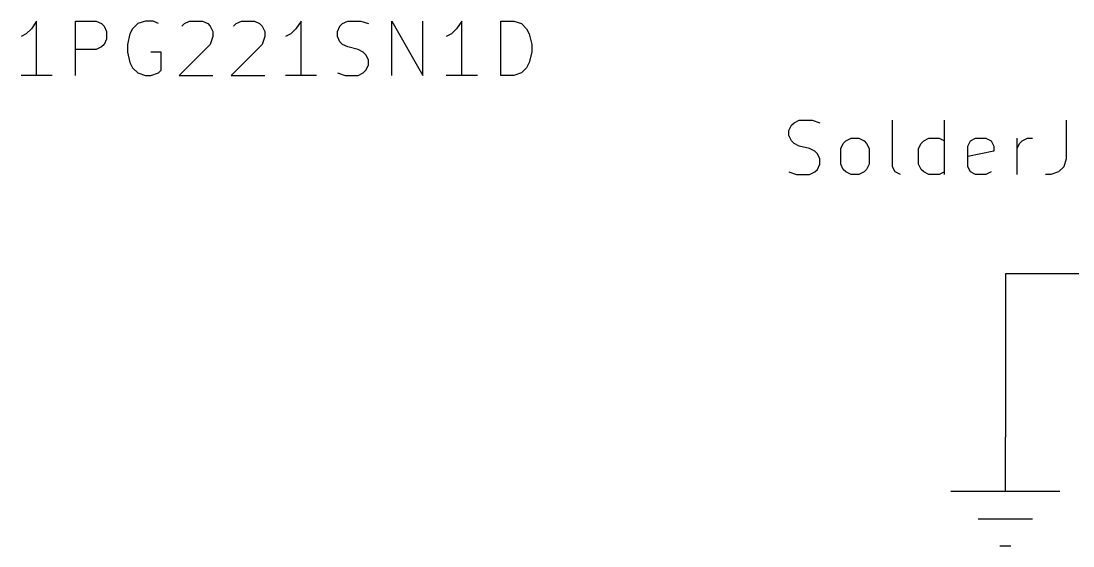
# Model space of a CAD drawing. Extents: x 0.4 to 11.3, y -7.9 to -0.4.
# Drawn here: x 4.146 to 5.112, y -5.65 to -5.168 of the extents above; entities that cross this region are included whole.
import ezdxf

# ---------------------------------------------------------------- set-up
doc = ezdxf.new("R2010")
doc.units = 0
doc.header["$MEASUREMENT"] = 0
for name, color, linetype in [('CYAN2', 4, 'CONTINUOUS'), ('GREEN3', 91, 'CONTINUOUS'), ('RED2', 1, 'CONTINUOUS')]:
    doc.layers.add(name, color=color, linetype=linetype)

msp = doc.modelspace()

# ---------------------------------------------------------------- linework, layer by layer
at = {"layer": 'CYAN2', "linetype": 'CONTINUOUS'}
for p, q in [((4.15566, -5.17495), (4.1509, -5.17971)), ((4.16042, -5.1678), (4.15566, -5.17495)), ((4.16042, -5.2178), (4.16042, -5.1678)), ((4.19613, -5.2178), (4.19613, -5.1678)), ((4.19613, -5.1678), (4.21518, -5.1678)), ((4.21518, -5.1678), (4.21994, -5.17019)), ((4.21994, -5.17019), (4.22233, -5.17257)), ((4.22233, -5.17257), (4.2247, -5.17733)), ((4.2247, -5.17733), (4.2247, -5.18447)), ((4.24852, -5.17495), (4.24613, -5.17971)), ((4.25328, -5.17019), (4.24852, -5.17495)), ((4.26042, -5.1678), (4.25328, -5.17019)), ((4.26756, -5.1678), (4.26042, -5.1678)), ((4.27233, -5.17019), (4.26756, -5.1678)), ((4.29376, -5.17257), (4.29613, -5.17019)), ((4.29613, -5.17019), (4.3009, -5.1678)), ((4.3009, -5.1678), (4.3128, -5.1678)), ((4.3128, -5.1678), (4.31756, -5.17019)), ((4.31756, -5.17019), (4.31994, -5.17257)), ((4.31994, -5.17257), (4.32233, -5.17733)), ((4.32233, -5.17733), (4.32233, -5.18209)), ((4.34137, -5.17257), (4.34375, -5.17019)), ((4.34375, -5.17019), (4.34852, -5.1678)), ((4.34852, -5.1678), (4.36042, -5.1678)), ((4.36042, -5.1678), (4.36518, -5.17019)), ((4.36518, -5.17019), (4.36756, -5.17257)), ((4.36756, -5.17257), (4.36994, -5.17733)), ((4.36994, -5.17733), (4.36994, -5.18209)), ((4.39852, -5.17495), (4.39375, -5.17971)), ((4.40328, -5.1678), (4.39852, -5.17495)), ((4.40328, -5.2178), (4.40328, -5.1678)), ((4.43661, -5.17733), (4.43899, -5.17257)), ((4.43661, -5.18209), (4.43661, -5.17733)), ((4.43899, -5.17257), (4.44137, -5.17019)), ((4.44137, -5.17019), (4.44613, -5.1678)), ((4.44613, -5.1678), (4.45804, -5.1678)), ((4.45804, -5.1678), (4.46518, -5.17019)), ((4.48661, -5.2178), (4.48661, -5.1678)), ((4.48661, -5.1678), (4.51518, -5.2178)), ((4.51518, -5.2178), (4.51518, -5.1678)), ((4.54613, -5.17495), (4.54137, -5.17971)), ((4.55089, -5.1678), (4.54613, -5.17495)), ((4.55089, -5.2178), (4.55089, -5.1678)), ((4.58661, -5.2178), (4.58661, -5.1678)), ((4.58661, -5.1678), (4.59851, -5.1678)), ((4.59851, -5.1678), (4.60565, -5.17019)), ((4.60565, -5.17019), (4.61042, -5.17495)), ((4.61042, -5.17495), (4.6128, -5.17971)), ((4.1509, -5.17971), (4.14614, -5.18209)), ((4.2247, -5.18447), (4.22233, -5.18923)), ((4.24613, -5.17971), (4.24376, -5.18923)), ((4.32233, -5.18209), (4.31994, -5.18923)), ((4.36994, -5.18209), (4.36756, -5.18923)), ((4.39375, -5.17971), (4.38899, -5.18209)), ((4.43899, -5.18685), (4.43661, -5.18209)), ((4.44137, -5.18923), (4.43899, -5.18685)), ((4.54137, -5.17971), (4.53661, -5.18209)), ((4.6128, -5.17971), (4.61518, -5.18923)), ((4.21518, -5.194), (4.19613, -5.194)), ((4.21994, -5.19161), (4.21518, -5.194)), ((4.22233, -5.18923), (4.21994, -5.19161)), ((4.24376, -5.18923), (4.24376, -5.19637)), ((4.24376, -5.19637), (4.24613, -5.2059)), ((4.2747, -5.19637), (4.26518, -5.19637)), ((4.2747, -5.21304), (4.2747, -5.19637)), ((4.31994, -5.18923), (4.29137, -5.2178)), ((4.36756, -5.18923), (4.33899, -5.2178)), ((4.44613, -5.19161), (4.44137, -5.18923)), ((4.45566, -5.194), (4.44613, -5.19161)), ((4.46042, -5.19637), (4.45566, -5.194)), ((4.4628, -5.19876), (4.46042, -5.19637)), ((4.61518, -5.19637), (4.6128, -5.2059)), ((4.61518, -5.18923), (4.61518, -5.19637)), ((4.24613, -5.2059), (4.24852, -5.21066)), ((4.46518, -5.20352), (4.4628, -5.19876)), ((4.46518, -5.20828), (4.46518, -5.20352)), ((4.6128, -5.2059), (4.61042, -5.21066)), ((4.24852, -5.21066), (4.25328, -5.21543)), ((4.25328, -5.21543), (4.26042, -5.2178)), ((4.26518, -5.2178), (4.27233, -5.21543)), ((4.27233, -5.21543), (4.2747, -5.21304)), ((4.43661, -5.21543), (4.44375, -5.2178)), ((4.45566, -5.2178), (4.46042, -5.21543)), ((4.46042, -5.21543), (4.4628, -5.21304)), ((4.4628, -5.21304), (4.46518, -5.20828)), ((4.60565, -5.21543), (4.59851, -5.2178)), ((4.61042, -5.21066), (4.60565, -5.21543)), ((4.17471, -5.2178), (4.14614, -5.2178)), ((4.26042, -5.2178), (4.26518, -5.2178)), ((4.29137, -5.2178), (4.32233, -5.2178)), ((4.33899, -5.2178), (4.36994, -5.2178)), ((4.41756, -5.2178), (4.38899, -5.2178)), ((4.44375, -5.2178), (4.45566, -5.2178)), ((4.56518, -5.2178), (4.53661, -5.2178)), ((4.59851, -5.2178), (4.58661, -5.2178)), ((4.8512, -5.26833), (4.85357, -5.26357)), ((4.85357, -5.26357), (4.85596, -5.26119)), ((4.85596, -5.26119), (4.86072, -5.2588)), ((4.86072, -5.2588), (4.87262, -5.2588)), ((4.87262, -5.2588), (4.87977, -5.26119)), ((4.94643, -5.30166), (4.94643, -5.2588)), ((4.99405, -5.3088), (4.99405, -5.2588)), ((5.10595, -5.2588), (5.10595, -5.29452)), ((4.8512, -5.27309), (4.8512, -5.26833)), ((4.85357, -5.27785), (4.8512, -5.27309)), ((4.85596, -5.28023), (4.85357, -5.27785)), ((4.86072, -5.28261), (4.85596, -5.28023)), ((4.87024, -5.285), (4.86072, -5.28261)), ((4.89881, -5.285), (4.90119, -5.28023)), ((4.90119, -5.28023), (4.90357, -5.27785)), ((4.90357, -5.27785), (4.90834, -5.27547)), ((4.90834, -5.27547), (4.91548, -5.27547)), ((4.91548, -5.27547), (4.92024, -5.27785)), ((4.92024, -5.27785), (4.92262, -5.28023)), ((4.92262, -5.28023), (4.925, -5.285)), ((4.97024, -5.285), (4.97262, -5.28023)), ((4.97262, -5.28023), (4.975, -5.27785)), ((4.975, -5.27785), (4.97976, -5.27547)), ((4.97976, -5.27547), (4.98929, -5.27547)), ((4.98929, -5.27547), (4.99405, -5.27785)), ((5.01548, -5.28261), (5.01785, -5.27785)), ((5.01548, -5.30166), (5.01548, -5.28261)), ((5.01785, -5.27785), (5.02262, -5.27547)), ((5.02262, -5.27547), (5.03214, -5.27547)), ((5.03214, -5.27547), (5.0369, -5.27785)), ((5.0369, -5.27785), (5.03928, -5.28261)), ((5.03928, -5.28261), (5.03928, -5.28737)), ((5.06071, -5.3088), (5.06071, -5.27547)), ((5.06071, -5.285), (5.06309, -5.28023)), ((5.06309, -5.28023), (5.06548, -5.27785)), ((5.06548, -5.27785), (5.07024, -5.27547)), ((5.07024, -5.27547), (5.075, -5.27547)), ((4.875, -5.28737), (4.87024, -5.285)), ((4.87739, -5.28976), (4.875, -5.28737)), ((4.87977, -5.29452), (4.87739, -5.28976)), ((4.89881, -5.29928), (4.89881, -5.285)), ((4.925, -5.285), (4.925, -5.29928)), ((4.97024, -5.29928), (4.97024, -5.285)), ((5.03928, -5.28737), (5.01548, -5.29214)), ((4.87739, -5.30404), (4.87977, -5.29928)), ((4.87977, -5.29928), (4.87977, -5.29452)), ((4.90119, -5.30404), (4.89881, -5.29928)), ((4.925, -5.29928), (4.92262, -5.30404)), ((4.94881, -5.30643), (4.94643, -5.30166)), ((4.97262, -5.30404), (4.97024, -5.29928)), ((5.01785, -5.30643), (5.01548, -5.30166)), ((5.10357, -5.30166), (5.09881, -5.30643)), ((5.10595, -5.29452), (5.10357, -5.30166)), ((4.8512, -5.30643), (4.85834, -5.3088)), ((4.85834, -5.3088), (4.87024, -5.3088)), ((4.87024, -5.3088), (4.875, -5.30643)), ((4.875, -5.30643), (4.87739, -5.30404)), ((4.90357, -5.30643), (4.90119, -5.30404)), ((4.90834, -5.3088), (4.90357, -5.30643)), ((4.91548, -5.3088), (4.90834, -5.3088)), ((4.92024, -5.30643), (4.91548, -5.3088)), ((4.92262, -5.30404), (4.92024, -5.30643)), ((4.95357, -5.3088), (4.94881, -5.30643)), ((4.975, -5.30643), (4.97262, -5.30404)), ((4.97976, -5.3088), (4.975, -5.30643)), ((4.98929, -5.3088), (4.97976, -5.3088)), ((4.99405, -5.30643), (4.98929, -5.3088)), ((5.02262, -5.3088), (5.01785, -5.30643)), ((5.03214, -5.3088), (5.02262, -5.3088)), ((5.0369, -5.30643), (5.03214, -5.3088)), ((5.09167, -5.3088), (5.08691, -5.3088)), ((5.09881, -5.30643), (5.09167, -5.3088))]:
    msp.add_line(p, q, dxfattribs=at)
at = {"layer": 'GREEN3', "linetype": 'CONTINUOUS'}
for p, q in [((5.05, -5.4), (5.05, -5.55)), ((5.1, -5.4), (5.05, -5.4))]:
    msp.add_line(p, q, dxfattribs=at)
at = {"layer": 'RED2', "linetype": 'CONTINUOUS'}
for p, q in [((5.2, -5.4), (5.1, -5.4)), ((5.05, -5.6), (5.05, -5.55)), ((5.1, -5.6), (5, -5.6)), ((5.025, -5.625), (5.075, -5.625)), ((5.045, -5.65), (5.055, -5.65))]:
    msp.add_line(p, q, dxfattribs=at)

doc.saveas('drawing.dxf')
